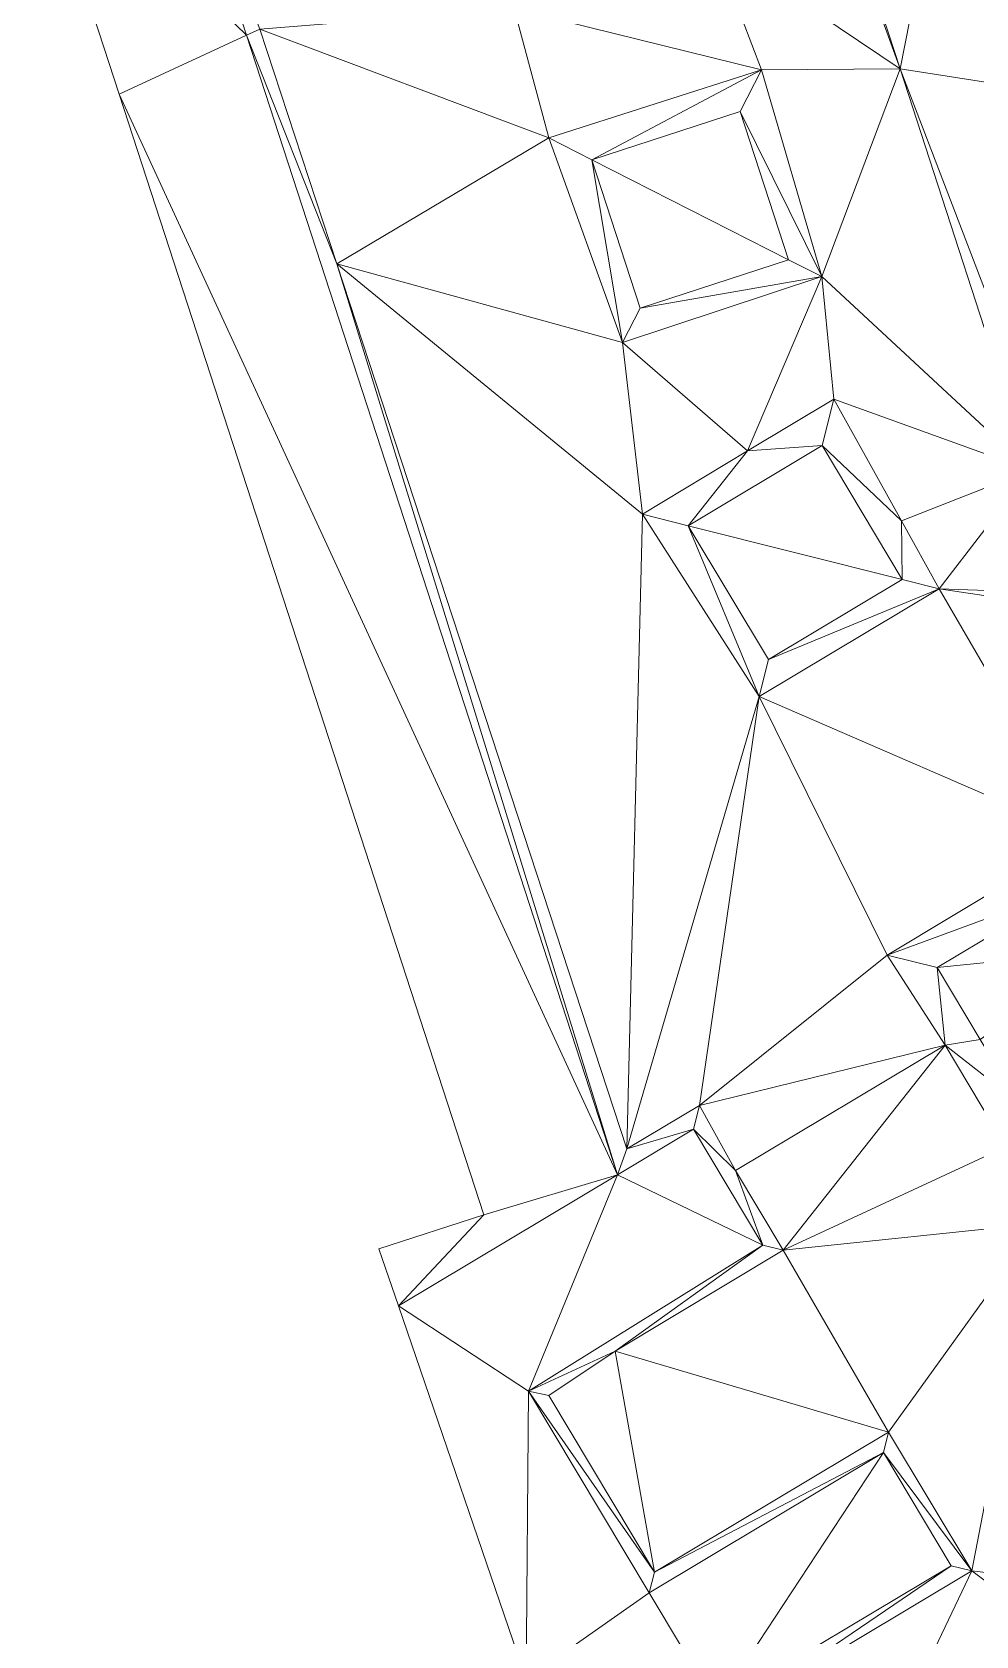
# Model space of a CAD drawing. Header units: metres. Extents: x 2684444 to 2684547, y 1239945 to 1240156.
# Drawn here: x 2684485.89 to 2684501.62, y 1239981.55 to 1240008.28 of the extents above; entities that cross this region are included whole.
import ezdxf

# ---------------------------------------------------------------- set-up
doc = ezdxf.new("R2010")
doc.units = ezdxf.units.M
doc.layers.add('Bruchkanten_Linie', color=1, linetype='Continuous', lineweight=13)
doc.layers.add('DGM_Vermaschung', color=254, linetype='Continuous', lineweight=15)

# ---------------------------------------------------------------- blocks, each defined once
blk = doc.blocks.new('*U5')
at = {"layer": 'DGM_Vermaschung', "transparency": 33554687}
for points in [[(2684501.562, 1240013.787, 426.26), (2684500.353, 1240007.669, 426.158), (2684498.779, 1240012.501, 426.26)], [(2684501.562, 1240013.787, 426.26), (2684504.698, 1240006.996, 426.26), (2684500.353, 1240007.669, 426.158)], [(2684504.698, 1240006.996, 426.26), (2684501.562, 1240013.787, 426.26), (2684502.153, 1240013.103, 426.01)], [(2684488.013, 1240012.689, 426.08), (2684489.464, 1240008.232, 426.08), (2684485.889, 1240011.7, 426.08)], [(2684488.013, 1240012.689, 426.08), (2684489.687, 1240008.335, 426.33), (2684489.464, 1240008.232, 426.08)], [(2684498.615, 1240012.458, 426.33), (2684500.353, 1240007.669, 426.158), (2684497.238, 1240009.77, 426.267)], [(2684500.353, 1240007.669, 426.158), (2684498.615, 1240012.458, 426.33), (2684498.779, 1240012.501, 426.26)], [(2684487.338, 1240007.251, 426.08), (2684485.889, 1240011.7, 426.08), (2684489.464, 1240008.232, 426.08)], [(2684493.921, 1240008.674, 426.28), (2684497.238, 1240009.77, 426.267), (2684498.045, 1240007.657, 426.19)], [(2684500.353, 1240007.669, 426.158), (2684498.045, 1240007.657, 426.19), (2684497.238, 1240009.77, 426.267)], [(2684489.687, 1240008.335, 426.33), (2684493.921, 1240008.674, 426.28), (2684494.5, 1240006.521, 426.206)], [(2684493.921, 1240008.674, 426.28), (2684498.045, 1240007.657, 426.19), (2684494.5, 1240006.521, 426.206)], [(2684489.464, 1240008.232, 426.08), (2684495.646, 1239989.239, 425.43), (2684487.338, 1240007.251, 426.08)], [(2684489.687, 1240008.335, 426.33), (2684490.969, 1240004.42, 426.191), (2684489.464, 1240008.232, 426.08)], [(2684495.646, 1239989.239, 425.43), (2684489.464, 1240008.232, 426.08), (2684490.969, 1240004.42, 426.191)], [(2684494.5, 1240006.521, 426.206), (2684490.969, 1240004.42, 426.191), (2684489.687, 1240008.335, 426.33)], [(2684494.5, 1240006.521, 426.206), (2684498.045, 1240007.657, 426.19), (2684495.219, 1240006.156, 425.66)], [(2684495.219, 1240006.156, 425.66), (2684498.045, 1240007.657, 426.19), (2684497.691, 1240006.96, 425.66)], [(2684498.045, 1240007.657, 426.19), (2684499.052, 1240004.208, 426.07), (2684497.691, 1240006.96, 425.66)], [(2684499.052, 1240004.208, 426.07), (2684498.045, 1240007.657, 426.19), (2684500.353, 1240007.669, 426.158)], [(2684500.353, 1240007.669, 426.158), (2684502.53, 1240000.981, 425.921), (2684499.052, 1240004.208, 426.07)], [(2684502.53, 1240000.981, 425.921), (2684500.353, 1240007.669, 426.158), (2684502.857, 1240001.15, 426.26)], [(2684502.857, 1240001.15, 426.26), (2684500.353, 1240007.669, 426.158), (2684504.698, 1240006.996, 426.26)], [(2684487.338, 1240007.251, 426.08), (2684495.646, 1239989.239, 425.43), (2684493.419, 1239988.571, 425.492)], [(2684495.219, 1240006.156, 425.66), (2684497.691, 1240006.96, 425.66), (2684498.496, 1240004.488, 425.66)], [(2684497.691, 1240006.96, 425.66), (2684499.052, 1240004.208, 426.07), (2684498.496, 1240004.488, 425.66)], [(2684495.729, 1240003.107, 426.083), (2684490.969, 1240004.42, 426.191), (2684494.5, 1240006.521, 426.206)], [(2684494.5, 1240006.521, 426.206), (2684495.219, 1240006.156, 425.66), (2684495.729, 1240003.107, 426.083)], [(2684495.219, 1240006.156, 425.66), (2684496.024, 1240003.683, 425.66), (2684495.729, 1240003.107, 426.083)], [(2684495.219, 1240006.156, 425.66), (2684498.496, 1240004.488, 425.66), (2684496.024, 1240003.683, 425.66)], [(2684495.729, 1240003.107, 426.083), (2684496.061, 1240000.249, 425.998), (2684490.969, 1240004.42, 426.191)], [(2684495.646, 1239989.239, 425.43), (2684490.969, 1240004.42, 426.191), (2684495.802, 1239989.67, 425.719)], [(2684495.802, 1239989.67, 425.719), (2684490.969, 1240004.42, 426.191), (2684496.061, 1240000.249, 425.998)], [(2684499.052, 1240004.208, 426.07), (2684496.024, 1240003.683, 425.66), (2684498.496, 1240004.488, 425.66)], [(2684495.729, 1240003.107, 426.083), (2684499.052, 1240004.208, 426.07), (2684497.814, 1240001.303, 425.998)], [(2684499.052, 1240004.208, 426.07), (2684495.729, 1240003.107, 426.083), (2684496.024, 1240003.683, 425.66)], [(2684497.814, 1240001.303, 425.998), (2684499.052, 1240004.208, 426.07), (2684499.251, 1240002.167, 426.004)], [(2684499.052, 1240004.208, 426.07), (2684502.53, 1240000.981, 425.921), (2684499.251, 1240002.167, 426.004)], [(2684497.814, 1240001.303, 425.998), (2684496.061, 1240000.249, 425.998), (2684495.729, 1240003.107, 426.083)], [(2684497.814, 1240001.303, 425.998), (2684499.251, 1240002.167, 426.004), (2684499.056, 1240001.391, 425.47)], [(2684499.056, 1240001.391, 425.47), (2684499.251, 1240002.167, 426.004), (2684500.378, 1240000.136, 425.926)], [(2684502.53, 1240000.981, 425.921), (2684500.378, 1240000.136, 425.926), (2684499.251, 1240002.167, 426.004)], [(2684496.061, 1240000.249, 425.998), (2684497.814, 1240001.303, 425.998), (2684496.825, 1240000.056, 425.47)], [(2684500.391, 1239999.16, 425.47), (2684496.825, 1240000.056, 425.47), (2684499.056, 1240001.391, 425.47)], [(2684496.825, 1240000.056, 425.47), (2684497.814, 1240001.303, 425.998), (2684499.056, 1240001.391, 425.47)], [(2684500.391, 1239999.16, 425.47), (2684499.056, 1240001.391, 425.47), (2684500.378, 1240000.136, 425.926)], [(2684500.378, 1240000.136, 425.926), (2684502.53, 1240000.981, 425.921), (2684501.006, 1239999.003, 425.885)], [(2684503.567, 1239998.917, 425.843), (2684501.006, 1239999.003, 425.885), (2684502.53, 1240000.981, 425.921)], [(2684495.802, 1239989.67, 425.719), (2684496.061, 1240000.249, 425.998), (2684498.007, 1239997.211, 425.885)], [(2684496.061, 1240000.249, 425.998), (2684496.825, 1240000.056, 425.47), (2684498.007, 1239997.211, 425.885)], [(2684501.006, 1239999.003, 425.885), (2684500.391, 1239999.16, 425.47), (2684500.378, 1240000.136, 425.926)], [(2684500.391, 1239999.16, 425.47), (2684498.161, 1239997.825, 425.47), (2684496.825, 1240000.056, 425.47)], [(2684498.007, 1239997.211, 425.885), (2684496.825, 1240000.056, 425.47), (2684498.161, 1239997.825, 425.47)], [(2684501.006, 1239999.003, 425.885), (2684498.161, 1239997.825, 425.47), (2684500.391, 1239999.16, 425.47)], [(2684498.007, 1239997.211, 425.885), (2684498.161, 1239997.825, 425.47), (2684501.006, 1239999.003, 425.885)], [(2684501.006, 1239999.003, 425.885), (2684503.413, 1239994.863, 425.736), (2684498.007, 1239997.211, 425.885)], [(2684503.76, 1239998.595, 425.83), (2684501.006, 1239999.003, 425.885), (2684503.567, 1239998.917, 425.843)], [(2684503.413, 1239994.863, 425.736), (2684501.006, 1239999.003, 425.885), (2684503.76, 1239998.595, 425.83)], [(2684495.802, 1239989.67, 425.719), (2684498.007, 1239997.211, 425.885), (2684497.01, 1239990.393, 425.719)], [(2684498.007, 1239997.211, 425.885), (2684500.141, 1239992.898, 425.736), (2684497.01, 1239990.393, 425.719)], [(2684498.007, 1239997.211, 425.885), (2684503.413, 1239994.863, 425.736), (2684500.141, 1239992.898, 425.736)], [(2684503.413, 1239994.863, 425.736), (2684503.203, 1239994.025, 425.13), (2684500.141, 1239992.898, 425.736)], [(2684503.203, 1239994.025, 425.13), (2684500.972, 1239992.69, 425.13), (2684500.141, 1239992.898, 425.736)], [(2684503.203, 1239994.025, 425.13), (2684503.829, 1239992.981, 425.13), (2684500.972, 1239992.69, 425.13)], [(2684497.01, 1239990.393, 425.719), (2684500.141, 1239992.898, 425.736), (2684501.104, 1239991.4, 425.68)], [(2684501.104, 1239991.4, 425.68), (2684500.141, 1239992.898, 425.736), (2684500.972, 1239992.69, 425.13)], [(2684501.689, 1239991.493, 425.13), (2684500.972, 1239992.69, 425.13), (2684503.829, 1239992.981, 425.13)], [(2684501.104, 1239991.4, 425.68), (2684500.972, 1239992.69, 425.13), (2684501.689, 1239991.493, 425.13)], [(2684497.01, 1239990.393, 425.719), (2684501.104, 1239991.4, 425.68), (2684497.612, 1239989.309, 425.68)], [(2684497.612, 1239989.309, 425.68), (2684501.104, 1239991.4, 425.68), (2684498.408, 1239987.979, 425.68)], [(2684502.118, 1239989.705, 425.68), (2684498.408, 1239987.979, 425.68), (2684501.104, 1239991.4, 425.68)], [(2684501.104, 1239991.4, 425.68), (2684501.689, 1239991.493, 425.13), (2684502.308, 1239990.459, 425.13)], [(2684501.104, 1239991.4, 425.68), (2684502.308, 1239990.459, 425.13), (2684502.118, 1239989.705, 425.68)], [(2684495.802, 1239989.67, 425.719), (2684497.01, 1239990.393, 425.719), (2684496.91, 1239989.996, 425.43)], [(2684497.01, 1239990.393, 425.719), (2684497.612, 1239989.309, 425.68), (2684496.91, 1239989.996, 425.43)], [(2684496.91, 1239989.996, 425.43), (2684498.066, 1239988.065, 425.43), (2684495.646, 1239989.239, 425.43)], [(2684496.91, 1239989.996, 425.43), (2684495.646, 1239989.239, 425.43), (2684495.802, 1239989.67, 425.719)], [(2684498.066, 1239988.065, 425.43), (2684496.91, 1239989.996, 425.43), (2684497.612, 1239989.309, 425.68)], [(2684498.408, 1239987.979, 425.68), (2684502.118, 1239989.705, 425.68), (2684502.667, 1239988.428, 425.68)], [(2684495.646, 1239989.239, 425.43), (2684491.994, 1239987.053, 425.43), (2684493.419, 1239988.571, 425.492)], [(2684491.994, 1239987.053, 425.43), (2684495.646, 1239989.239, 425.43), (2684494.161, 1239985.632, 425.43)], [(2684498.066, 1239988.065, 425.43), (2684494.161, 1239985.632, 425.43), (2684495.646, 1239989.239, 425.43)], [(2684498.408, 1239987.979, 425.68), (2684498.066, 1239988.065, 425.43), (2684497.612, 1239989.309, 425.68)], [(2684491.669, 1239988.001, 425.452), (2684493.419, 1239988.571, 425.492), (2684491.994, 1239987.053, 425.43)], [(2684498.408, 1239987.979, 425.68), (2684502.667, 1239988.428, 425.68), (2684500.163, 1239984.95, 425.68)], [(2684502.667, 1239988.428, 425.68), (2684501.549, 1239982.634, 425.68), (2684500.163, 1239984.95, 425.68)], [(2684502.667, 1239988.428, 425.68), (2684506.497, 1239982.031, 425.68), (2684501.549, 1239982.634, 425.68)], [(2684494.161, 1239985.632, 425.43), (2684498.066, 1239988.065, 425.43), (2684495.604, 1239986.3, 425.68)], [(2684495.604, 1239986.3, 425.68), (2684498.066, 1239988.065, 425.43), (2684498.408, 1239987.979, 425.68)], [(2684500.163, 1239984.95, 425.68), (2684495.604, 1239986.3, 425.68), (2684498.408, 1239987.979, 425.68)], [(2684491.994, 1239987.053, 425.43), (2684494.161, 1239985.632, 425.43), (2684494.121, 1239980.831, 425.43)], [(2684495.604, 1239986.3, 425.68), (2684494.498, 1239985.557, 425.68), (2684494.161, 1239985.632, 425.43)], [(2684495.604, 1239986.3, 425.68), (2684496.259, 1239982.614, 425.68), (2684494.498, 1239985.557, 425.68)], [(2684500.163, 1239984.95, 425.68), (2684496.259, 1239982.614, 425.68), (2684495.604, 1239986.3, 425.68)], [(2684494.161, 1239985.632, 425.43), (2684496.173, 1239982.271, 425.43), (2684494.121, 1239980.831, 425.43)], [(2684496.259, 1239982.614, 425.68), (2684494.161, 1239985.632, 425.43), (2684494.498, 1239985.557, 425.68)], [(2684496.173, 1239982.271, 425.43), (2684494.161, 1239985.632, 425.43), (2684496.259, 1239982.614, 425.68)], [(2684496.259, 1239982.614, 425.68), (2684500.163, 1239984.95, 425.68), (2684500.077, 1239984.608, 425.43)], [(2684500.163, 1239984.95, 425.68), (2684501.549, 1239982.634, 425.68), (2684500.077, 1239984.608, 425.43)], [(2684500.077, 1239984.608, 425.43), (2684496.173, 1239982.271, 425.43), (2684496.259, 1239982.614, 425.68)], [(2684500.077, 1239984.608, 425.43), (2684497.303, 1239980.384, 425.43), (2684496.173, 1239982.271, 425.43)], [(2684501.206, 1239982.72, 425.43), (2684497.303, 1239980.384, 425.43), (2684500.077, 1239984.608, 425.43)], [(2684500.077, 1239984.608, 425.43), (2684501.549, 1239982.634, 425.68), (2684501.206, 1239982.72, 425.43)], [(2684497.303, 1239980.384, 425.43), (2684501.206, 1239982.72, 425.43), (2684497.646, 1239980.297, 425.68)], [(2684501.549, 1239982.634, 425.68), (2684497.646, 1239980.297, 425.68), (2684501.206, 1239982.72, 425.43)], [(2684497.646, 1239980.297, 425.68), (2684501.549, 1239982.634, 425.68), (2684499.594, 1239978.531, 425.68)], [(2684503.73, 1239981.007, 425.68), (2684499.594, 1239978.531, 425.68), (2684501.549, 1239982.634, 425.68)], [(2684501.549, 1239982.634, 425.68), (2684506.497, 1239982.031, 425.68), (2684503.73, 1239981.007, 425.68)], [(2684496.173, 1239982.271, 425.43), (2684497.303, 1239980.384, 425.43), (2684494.121, 1239980.831, 425.43)]]:
    blk.add_3dface(points, dxfattribs=at)

msp = doc.modelspace()

# ---------------------------------------------------------------- linework, layer by layer
at = {"layer": 'Bruchkanten_Linie', "ltscale": 0.02, "transparency": 33554687}
for points in [[(2684498.779, 1240012.501, 426.26), (2684500.353, 1240007.669, 426.158), (2684502.857, 1240001.15, 426.26), (2684503.93, 1239999.577, 426.26), (2684507.765, 1240001.873, 426.26), (2684504.698, 1240006.996, 426.26), (2684501.562, 1240013.787, 426.26)], [(2684489.464, 1240008.232, 426.08), (2684488.013, 1240012.689, 426.08)], [(2684505.645, 1239994.119, 425.68), (2684504.539, 1239997.294, 425.783), (2684503.76, 1239998.595, 425.83), (2684503.567, 1239998.917, 425.843), (2684503.713, 1239999.004, 425.843), (2684502.53, 1240000.981, 425.921), (2684500.353, 1240007.669, 426.158), (2684498.615, 1240012.458, 426.33)], [(2684487.338, 1240007.251, 426.08), (2684489.464, 1240008.232, 426.08)], [(2684489.464, 1240008.232, 426.08), (2684495.646, 1239989.239, 425.43)], [(2684489.687, 1240008.335, 426.33), (2684490.969, 1240004.42, 426.191), (2684495.802, 1239989.67, 425.719), (2684497.01, 1239990.393, 425.719), (2684497.612, 1239989.309, 425.68)], [(2684504.277, 1239993.299, 425.68), (2684503.413, 1239994.863, 425.736), (2684500.141, 1239992.898, 425.736), (2684501.104, 1239991.4, 425.68)], [(2684504.278, 1239993.3, 425.68), (2684505.293, 1239991.605, 425.68), (2684502.118, 1239989.705, 425.68), (2684501.104, 1239991.4, 425.68)], [(2684497.612, 1239989.309, 425.68), (2684501.104, 1239991.4, 425.68)], [(2684495.646, 1239989.239, 425.43), (2684496.91, 1239989.996, 425.43), (2684498.066, 1239988.065, 425.43), (2684494.161, 1239985.632, 425.43), (2684496.173, 1239982.271, 425.43), (2684500.077, 1239984.608, 425.43), (2684501.206, 1239982.72, 425.43), (2684497.303, 1239980.384, 425.43), (2684500.026, 1239975.836, 425.43)], [(2684495.646, 1239989.239, 425.43), (2684491.994, 1239987.053, 425.43)], [(2684497.612, 1239989.309, 425.68), (2684498.408, 1239987.979, 425.68), (2684495.604, 1239986.3, 425.68), (2684494.498, 1239985.557, 425.68), (2684496.259, 1239982.614, 425.68), (2684500.163, 1239984.95, 425.68), (2684501.549, 1239982.634, 425.68), (2684497.646, 1239980.297, 425.68), (2684500.24, 1239975.965, 425.68)]]:
    msp.add_polyline3d(points, dxfattribs=at)
for points in [[(2684494.5, 1240006.521, 426.206), (2684498.045, 1240007.657, 426.19), (2684499.052, 1240004.208, 426.07), (2684495.729, 1240003.107, 426.083), (2684494.5, 1240006.521, 426.206)], [(2684496.024, 1240003.683, 425.66), (2684498.496, 1240004.488, 425.66), (2684497.691, 1240006.96, 425.66), (2684495.219, 1240006.156, 425.66), (2684496.024, 1240003.683, 425.66)], [(2684496.061, 1240000.249, 425.998), (2684497.814, 1240001.303, 425.998), (2684499.251, 1240002.167, 426.004), (2684500.378, 1240000.136, 425.926), (2684501.006, 1239999.003, 425.885), (2684498.007, 1239997.211, 425.885), (2684496.061, 1240000.249, 425.998)], [(2684498.161, 1239997.825, 425.47), (2684500.391, 1239999.16, 425.47), (2684499.056, 1240001.391, 425.47), (2684496.825, 1240000.056, 425.47), (2684498.161, 1239997.825, 425.47)], [(2684502.308, 1239990.459, 425.13), (2684504.539, 1239991.795, 425.13), (2684503.97, 1239992.745, 425.13), (2684503.829, 1239992.981, 425.13), (2684503.203, 1239994.025, 425.13), (2684500.972, 1239992.69, 425.13), (2684501.689, 1239991.493, 425.13), (2684502.308, 1239990.459, 425.13)]]:
    msp.add_polyline3d(points, close=True, dxfattribs=at)

# ---------------------------------------------------------------- block references
at = {"layer": 'DGM_Vermaschung', "transparency": 33554687}
msp.add_blockref('*U5', (0, 0), dxfattribs=at)

doc.saveas('drawing.dxf')
